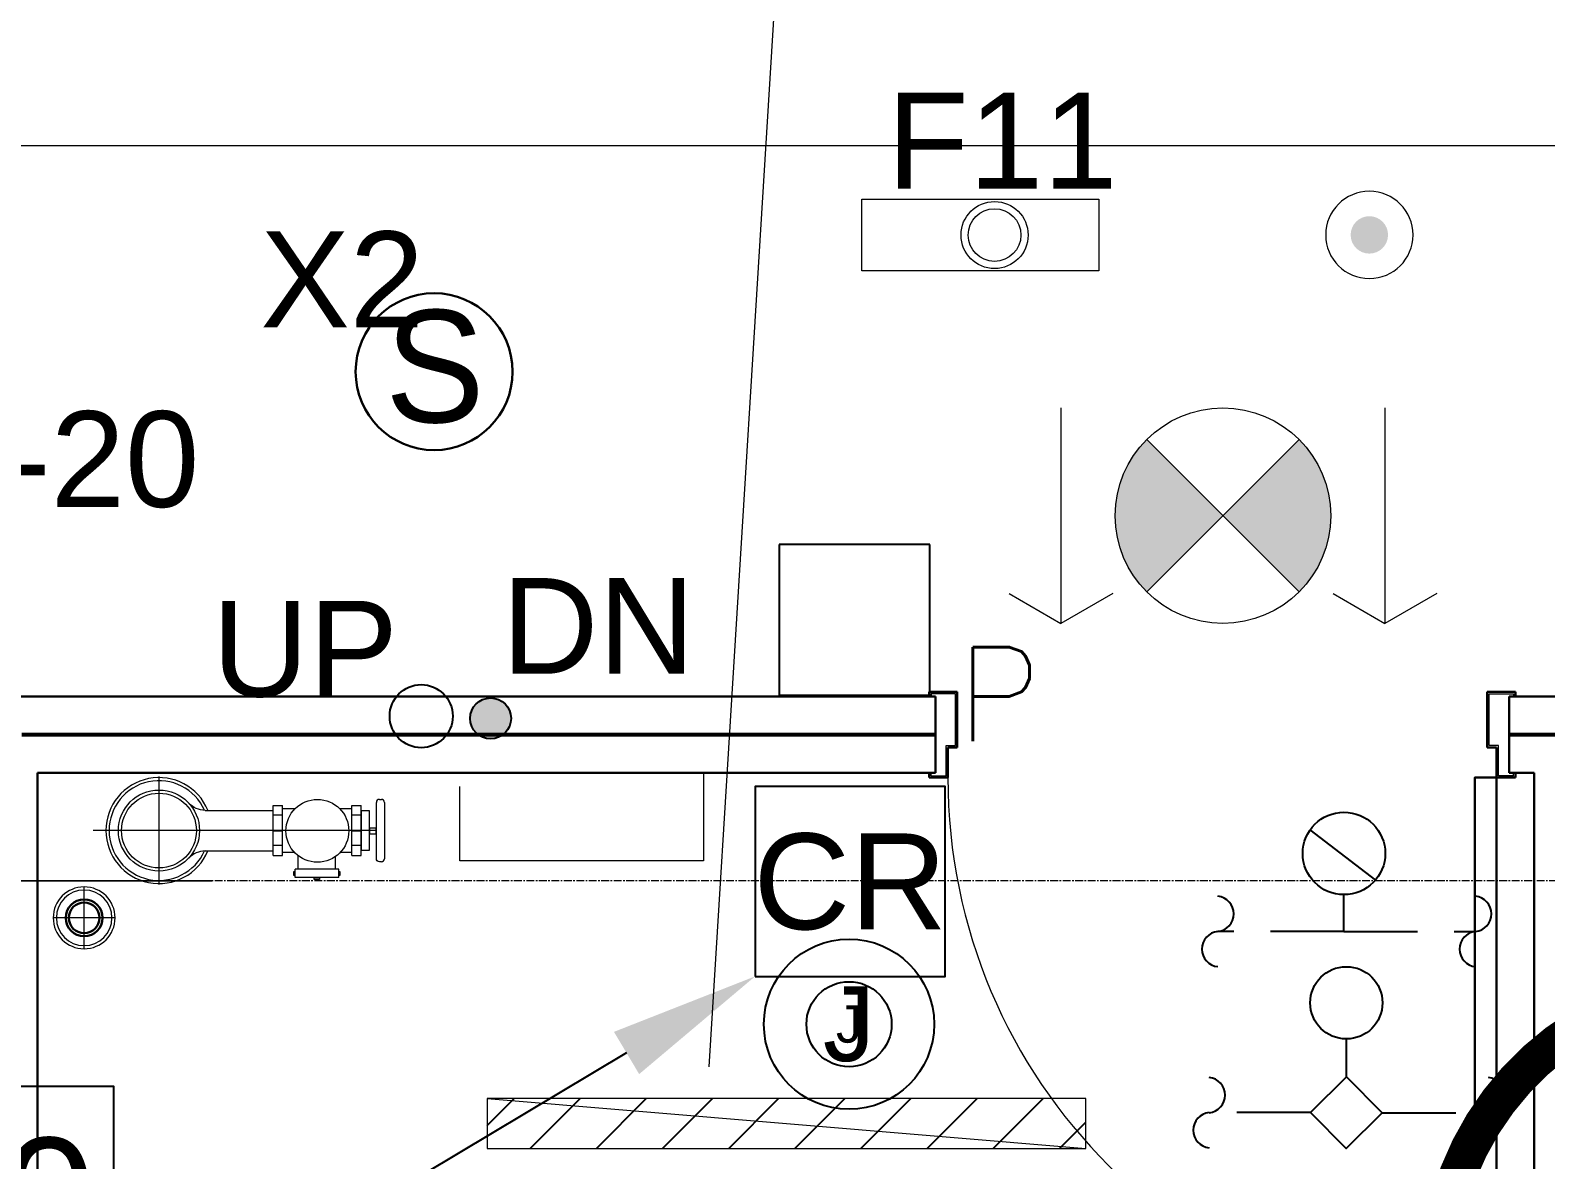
# Model space of a CAD drawing. Header units: inches. Extents: x -40190 to 0, y -3216 to 2257.
# Drawn here: x -22128.3 to -22006.8, y 998.8 to 1089.4 of the extents above; entities that cross this region are included whole.
import ezdxf
from ezdxf import colors
from ezdxf.entities.mleader import LeaderData, LeaderLine
from ezdxf.enums import TextEntityAlignment as Align
from ezdxf.math import Vec2, Vec3

# ---------------------------------------------------------------- set-up
doc = ezdxf.new("R2010")
doc.units = ezdxf.units.IN
doc.header["$LTSCALE"] = 0.5
doc.header["$MEASUREMENT"] = 0
for name, pattern in [('A113$0$CENTER', [2, 1.25, -0.25, 0.25, -0.25]), ('A113$0$DGN Style 2', [173.538547, 104.123128, -69.415419]), ('A113$0$DGN Style 4', [277.835214, 138.830838, -69.415419, 0.173539, -69.415419]), ('DASHED2', [0.375, 0.25, -0.125]), ('HIDDEN', [0.375, 0.25, -0.125])]:
    doc.linetypes.add(name, pattern=pattern)
for name, color, linetype in [('A-Detl-Iden', 3, 'Continuous'), ('A113$0$A-ANNO-IDEN', 8, 'Continuous'), ('A113$0$A-COLS-COLS13-14', 8, 'Continuous'), ('A113$0$A-DOOR', 8, 'Continuous'), ('A113$0$A-DOOR-FRAM', 8, 'Continuous'), ('A113$0$A-FLOR-SLEEVE', 8, 'Continuous'), ('A113$0$A-FLOR-SPRK', 8, 'Continuous'), ('A113$0$A-GRID-GRDP0-15', 8, 'Continuous'), ('A113$0$A-WALL-FIRE', 8, 'Continuous'), ('A113$0$A-WALL-FULL-INTR', 8, 'Continuous'), ('A613$0$A-CLNG-LITE', 3, 'Continuous'), ('A613$0$A-CLNG-PATT', 8, 'Continuous'), ('A613$0$A-CLNG-SPNK', 8, 'Continuous'), ('A613$0$br613 - E-Lite', 8, 'Continuous'), ('A613$0$br613 - Level 36', 8, 'Continuous'), ('A613$0$Level 30', 8, 'Continuous'), ('E-Anno-Keyn', 72, 'Continuous'), ('E-FIRE', 234, 'Continuous'), ('E-Lite-Emer', 13, 'Continuous'), ('E-Powr-Circ', 232, 'Continuous'), ('E-Powr-Devc', 233, 'Continuous'), ('E-Powr-Devc @ 48', 233, 'Continuous'), ('E-Powr-Devc @ 96', 233, 'Continuous'), ('E-TEXT', 6, 'Continuous'), ('G-Anno', 6, 'Continuous'), ('G-TEXT', 6, 'Continuous'), ('M-HVAC-text', 6, 'Continuous'), ('XREF', 7, 'Continuous')]:
    doc.layers.add(name, color=color, linetype=linetype)
doc.styles.add('A613$0$style-Arial', font='arial.ttf')
doc.styles.add('M08', font='arial.ttf', dxfattribs={"height": 7.68})
doc.styles.add('MAMEP ANNO', font='arial.ttf', dxfattribs={"height": 0.101562})
doc.styles.get("Standard").update_dxf_attribs({"font": 'simplex.shx'})

# ---------------------------------------------------------------- blocks, each defined once
blk = doc.blocks.new('A$C67787388')
for p, q in [((12, 15.68), (0, 15.68)), ((0, 15.68), (0, 3.68)), ((12, 3.68), (12, 15.68)), ((0, 3.68), (12, 3.68))]:
    blk.add_line(p, q)
at = {"linetype": 'Continuous', "lineweight": -3}
blk.add_text('P', height=7.5, dxfattribs=at).set_placement((17.53, 3.75), align=Align.MIDDLE)
blk = doc.blocks.new('A$C14B17B09')
at = {"layer": 'E-FIRE'}
blk.add_line((0.2607, 0.1222), (0.2607, 0.1865), dxfattribs=at)
at = {"layer": 'E-FIRE', "linetype": 'HIDDEN'}
for p, q in [((0.1996, 0.0611), (0.0271, 0.0611)), ((0.3218, 0.061), (0.5026, 0.061))]:
    blk.add_line(p, q, dxfattribs=at)
at = {"layer": 'E-FIRE'}
blk.add_lwpolyline([(0.1996, 0.0611), (0.2606, 0), (0.3218, 0.061), (0.2607, 0.1222)], close=True, dxfattribs=at)
blk.add_circle((0.2607, 0.248), 0.0615, dxfattribs=at)
for centre, start, end in [((0.0242, 0.091), 275.5484, 84.4516), ((0.4996, 0.0909), 275.5484, 84.4516), ((0.0301, 0.0312), 95.5484, 264.4516), ((0.5055, 0.0311), 95.5484, 264.4516)]:
    blk.add_arc(centre, 0.0301, start, end, dxfattribs=at)
blk = doc.blocks.new('A$C5D3D769B')
at = {"layer": 'E-FIRE'}
for p, q in [((0.184, 0.2326), (0.2952, 0.1471)), ((0.2418, 0.0598), (0.2418, 0.1224))]:
    blk.add_line(p, q, dxfattribs=at)
at = {"layer": 'E-FIRE', "linetype": 'HIDDEN'}
for q in [(0.0271, 0.0598), (0.4657, 0.0598)]:
    blk.add_line((0.2418, 0.0598), q, dxfattribs=at)
at = {"layer": 'E-FIRE'}
blk.add_circle((0.2418, 0.1927), 0.0702, dxfattribs=at)
for centre, start, end in [((0.0242, 0.0897), 275.5484, 84.4516), ((0.4628, 0.0897), 275.5484, 84.4516), ((0.0301, 0.0299), 95.5484, 264.4516), ((0.4686, 0.0299), 95.5484, 264.4516)]:
    blk.add_arc(centre, 0.0301, start, end, dxfattribs=at)
blk = doc.blocks.new('CardReader')
at = {"linetype": 'Continuous'}
blk.add_lwpolyline([(-22610.68, 1169.61), (-22595.44, 1169.61), (-22595.44, 1184.86), (-22610.68, 1184.86)], close=True, dxfattribs=at)
at = {"style": 'M08'}
blk.add_text('CR', height=7.688, dxfattribs=at).set_placement((-22603.06, 1177.24), align=Align.MIDDLE_CENTER)
blk = doc.blocks.new('Symbol-Thermostat-Anno')
at = {"color": 0, "linetype": 'ByBlock'}
blk.add_circle((0, 0), 0.0711, dxfattribs=at)
at = {"color": 0, "linetype": 'ByBlock', "style": 'MAMEP ANNO'}
blk.add_attdef('T', text='', height=0.0625, dxfattribs=at).set_placement((0, 0), align=Align.MIDDLE)
blk = doc.blocks.new('*U1257')
at = {"layer": 'E-Powr-Devc @ 48', "xscale": 48, "yscale": 48, "zscale": 48}
blk.add_blockref('Symbol-Thermostat-Anno', (-22062.62, 1009.64), dxfattribs=at).add_auto_attribs({'T': 'J'})
at = {"layer": 'E-Powr-Devc @ 96', "xscale": 96, "yscale": 96, "zscale": 96}
blk.add_blockref('Symbol-Thermostat-Anno', (-22062.62, 1009.64), dxfattribs=at).add_auto_attribs({'T': 'J'})
blk = doc.blocks.new('MLD-KeyNote')
at = {"color": 0, "linetype": 'Continuous', "transparency": 16777216}
blk.add_lwpolyline([(-0.09375, -0.09375), (0.09375, -0.09375), (0.09375, 0.09375), (-0.09375, 0.09375)], close=True, dxfattribs=at)
at = {"color": 0, "linetype": 'ByBlock', "transparency": 16777216, "style": 'MAMEP ANNO'}
blk.add_attdef('ID', text='', height=0.10156, dxfattribs=at).set_placement((0, 0), align=Align.MIDDLE_CENTER)
blk = doc.blocks.new('*U601')
at = {"layer": 'A113$0$A-FLOR-SLEEVE', "linetype": 'Continuous', "lineweight": 13, "extrusion": (0, 0, -1)}
for radius in [2.48, 2.23]:
    blk.add_circle((23.59, -4.57), radius, dxfattribs=at)
at = {"layer": 'A113$0$A-FLOR-SLEEVE', "linetype": 'Continuous', "lineweight": 13}
for radius, start, end in [(4.25, 22.4795, 337.5205), (4, 23.9695, 336.0305)]:
    blk.add_arc((-17.59, 2.43), radius, start, end, dxfattribs=at)
at = {"layer": 'A113$0$A-FLOR-SPRK', "linetype": 'A113$0$DGN Style 4', "lineweight": 0}
for p, q in [((-17.59, 6.76), (-17.59, 2.43)), ((-17.59, 2.43), (-22.87, 2.43)), ((-17.59, 2.43), (-17.59, -1.9)), ((-0.2, 2.43), (-17.59, 2.43)), ((-23.59, -7.05), (-23.59, -2.1)), ((-21.11, -4.57), (-26.06, -4.57))]:
    blk.add_line(p, q, dxfattribs=at)
at = {"layer": 'A113$0$A-FLOR-SPRK', "linetype": 'Continuous', "lineweight": 13}
for p, q in [((-13.9, 4.05), (-8.43, 4.05)), ((-8.43, 0.43), (-8.43, 4.43)), ((-8.43, 4.43), (-7.68, 4.43)), ((-8.41, 3.69), (-7.68, 3.69)), ((-7.68, 0.43), (-7.68, 4.45)), ((-6.67, 4.18), (-7.68, 4.18)), ((-2.14, 4.18), (-3.08, 4.18)), ((-2.14, 0.43), (-2.14, 4.43)), ((-2.14, 4.43), (-1.39, 4.43)), ((-2.12, 3.69), (-1.39, 3.69)), ((-1.39, 0.43), (-1.39, 4.45)), ((-8.43, 1.27), (-7.68, 1.27)), ((-8.41, 2.42), (-7.68, 2.42)), ((-8.41, 1.27), (-7.66, 1.27)), ((-2.14, 1.27), (-1.39, 1.27)), ((-2.12, 2.42), (-1.39, 2.42)), ((-2.12, 1.27), (-1.37, 1.27)), ((-13.9, 0.8), (-8.43, 0.8)), ((-8.43, 0.43), (-7.68, 0.43)), ((-6.69, 0.68), (-7.68, 0.68)), ((-6.43, -0.66), (-6.43, 0.45)), ((-3.43, -0.66), (-3.43, 0.34)), ((-2.14, 0.68), (-3.08, 0.68)), ((-2.14, 0.43), (-1.39, 0.43)), ((-3.18, -0.66), (-6.68, -0.66)), ((-6.68, -1.34), (-6.68, -0.66)), ((-3.18, -1.34), (-3.18, -0.66)), ((-3.18, -1.34), (-6.68, -1.34))]:
    blk.add_line(p, q, dxfattribs=at)
at = {"layer": 'A113$0$A-FLOR-SPRK', "linetype": 'Continuous', "lineweight": 13, "flags": 128}
for points in [[(0.09, 4.93), (0.24, 4.93)], [(-0.16, 0.17), (-0.16, 4.68)], [(0.49, 4.68), (0.49, 0.17)], [(0.24, -0.08), (0.09, -0.08)]]:
    blk.add_lwpolyline(points, dxfattribs=at)
at = {"layer": 'A113$0$A-FLOR-SPRK', "linetype": 'Continuous', "lineweight": 13}
for radius in [3.25, 3]:
    blk.add_circle((-17.59, 2.43), radius, dxfattribs=at)
at = {"layer": 'A113$0$A-FLOR-SPRK', "linetype": 'Continuous', "lineweight": 30, "extrusion": (0, 0, -1)}
for radius in [1.48, 1.23]:
    blk.add_circle((23.59, -4.57), radius, dxfattribs=at)
at = {"layer": 'A113$0$A-FLOR-SPRK', "linetype": 'Continuous', "lineweight": 13}
for centre, radius, start, end in [((0.09, 4.68), 0.25, 90, 180), ((0.24, 4.68), 0.25, 0, 90), ((-13.84, -1.07), 1.87, 91.6029, 136.2822), ((0.24, 0.17), 0.25, 270, 0)]:
    blk.add_arc(centre, radius, start, end, dxfattribs=at)
at = {"layer": 'A113$0$A-FLOR-SPRK', "linetype": 'Continuous', "lineweight": 13, "extrusion": (0, 0, -1)}
for centre, radius, start, end in [((13.84, 5.92), 1.87, 271.6029, 316.2822), ((-0.09, 0.17), 0.25, 270, 360)]:
    blk.add_arc(centre, radius, start, end, dxfattribs=at)
at = {"layer": 'A113$0$A-FLOR-SPRK', "linetype": 'Continuous', "lineweight": 13}
blk.add_ellipse((-4.89, 2.41), major_axis=(0, -2.52), ratio=0.999989, dxfattribs=at)
at = {"layer": 'A113$0$A-FLOR-SPRK', "linetype": 'A113$0$DGN Style 2', "lineweight": 0}
for points in [[(3.84, 7.05), (3.84, 7.05), (3.84, 7.05)], [(6.53, 7.05), (26.06, 7.05), (26.06, 0.01), (6.53, 0.01)]]:
    blk.add_3dface(points, dxfattribs=at)
at = {"layer": 'A113$0$A-FLOR-SPRK', "linetype": 'Continuous', "lineweight": 13}
for points in [[(-1.39, 0.86), (-0.7, 0.86), (-0.7, 4), (-1.39, 4)], [(-0.7, 2.18), (-0.17, 2.18), (-0.17, 2.62), (-0.7, 2.62)], [(-6.68, -1.15), (-6.68, -0.87), (-6.8, -0.87), (-6.8, -1.15)], [(-3.06, -1.15), (-3.06, -0.87), (-3.18, -0.87), (-3.18, -1.15)], [(-4.72, -1.34), (-4.72, -1.49), (-5.16, -1.49), (-5.16, -1.34)]]:
    blk.add_3dface(points, dxfattribs=at)
blk = doc.blocks.new('*U603')
at = {"layer": 'A113$0$A-DOOR', "linetype": 'Continuous', "lineweight": 0}
blk.add_arc((22, 18.56), 44, 180, 270, dxfattribs=at)
at = {"layer": 'A113$0$A-DOOR', "linetype": 'Continuous', "lineweight": 30}
blk.add_3dface([(22, -25.44), (20.25, -25.44), (20.25, 18.56), (22, 18.56)], dxfattribs=at)
at = {"layer": 'A113$0$A-DOOR-FRAM', "linetype": 'Continuous', "lineweight": 30}
for p, q in [((-21.25, 25.44), (-23.5, 25.44)), ((-23.5, 25.44), (-23.5, 25.06)), ((-21.25, 20.98), (-21.25, 25.44)), ((21.25, 25.44), (23.5, 25.44)), ((21.25, 20.98), (21.25, 25.44)), ((23.5, 25.44), (23.5, 25.06)), ((-22, 18.56), (-22, 20.98)), ((-22, 20.98), (-21.25, 20.98)), ((22, 20.98), (21.25, 20.98)), ((22, 18.56), (22, 20.98)), ((-23.5, 18.56), (-23.5, 18.94)), ((-23.5, 18.56), (-22, 18.56)), ((23.5, 18.56), (22, 18.56)), ((23.5, 18.56), (23.5, 18.94))]:
    blk.add_line(p, q, dxfattribs=at)
at = {"layer": 'A113$0$A-DOOR-FRAM', "linetype": 'Continuous', "lineweight": 13}
for p, q in [((-23.35, 25.06), (-23.5, 25.06)), ((-21.4, 25.29), (-23.35, 25.29)), ((-23.35, 25.29), (-23.35, 25.06)), ((-21.4, 21.13), (-21.4, 25.29)), ((21.4, 21.13), (21.4, 25.29)), ((21.4, 25.29), (23.35, 25.29)), ((23.35, 25.29), (23.35, 25.06)), ((23.35, 25.06), (23.5, 25.06)), ((-22.15, 18.71), (-22.15, 21.13)), ((-22.15, 21.13), (-21.4, 21.13)), ((22.15, 21.13), (21.4, 21.13)), ((22.15, 18.71), (22.15, 21.13)), ((-23.5, 18.94), (-23.35, 18.94)), ((-23.35, 18.71), (-23.35, 18.94)), ((-23.35, 18.71), (-22.15, 18.71)), ((23.35, 18.71), (22.15, 18.71)), ((23.5, 18.94), (23.35, 18.94)), ((23.35, 18.71), (23.35, 18.94))]:
    blk.add_line(p, q, dxfattribs=at)
blk = doc.blocks.new('A113')
at = {"layer": 'A113$0$A-ANNO-IDEN', "lineweight": 0, "flags": 128}
blk.add_lwpolyline([(-22010.0513, 1624.4036), (-22035.8022, 1624.4036), (-22073.9447, 1006.2326)], dxfattribs=at)
at = {"layer": 'A113$0$A-COLS-COLS13-14', "lineweight": 0}
for p, q in [((-22169.769, 1021.1697, -4909.5523), (-22113.769, 1021.1697, -4909.5523)), ((-22169.769, 1021.1489, -4909.5523), (-22113.769, 1021.1489, -4909.5523))]:
    blk.add_line(p, q, dxfattribs=at)
at = {"layer": 'A113$0$A-GRID-GRDP0-15', "linetype": 'A113$0$CENTER', "lineweight": 0}
blk.add_line((-23884.5631, 1021.1697), (-20452.7577, 1021.1697), dxfattribs=at)
at = {"layer": 'A113$0$A-WALL-FIRE', "lineweight": 53}
for p, q in [((-22055.7756, 1032.8572, 1992.7541), (-22129.0233, 1032.8572, 1992.7541)), ((-22004.7111, 1032.852, 1992.7541), (-22009.7736, 1032.852, 1992.7541))]:
    blk.add_line(p, q, dxfattribs=at)
at = {"layer": 'A113$0$A-WALL-FULL-INTR', "lineweight": 30}
for p, q in [((-22055.7756, 1035.9197, 1992.7541), (-22157.0317, 1035.9197, 1992.7541)), ((-22055.7756, 1035.9197, 1992.7541), (-22055.7756, 1029.7947, 1992.7541)), ((-22001.6486, 1035.9197, 1992.7541), (-22009.7736, 1035.9197, 1992.7541)), ((-22009.7736, 1035.9197, 1992.7541), (-22009.7736, 1029.7947, 1992.7541)), ((-22127.7736, 1029.7947, 1992.7541), (-22127.7736, 807.7947, 1992.7541)), ((-22055.7756, 1029.7947, 1992.7541), (-22127.7736, 1029.7947, 1992.7541)), ((-22007.7736, 1029.7947, 1992.7541), (-22009.7736, 1029.7947, 1992.7541)), ((-22007.7736, 1029.7947, 1992.7541), (-22007.7736, 807.7948, 1992.7541))]:
    blk.add_line(p, q, dxfattribs=at)
at = {"layer": 'A113$0$A-DOOR', "lineweight": 0}
blk.add_blockref('*U603', (-22032.7746, 1010.8573, 1992.7541), dxfattribs=at)
at = {"layer": 'A113$0$A-FLOR-SPRK', "lineweight": 0}
blk.add_blockref('*U601', (-22100.4385, 1022.7438, 1992.7541), dxfattribs=at)
blk = doc.blocks.new('*U974')
at = {"layer": 'A613$0$br613 - E-Lite', "linetype": 'Continuous', "lineweight": 0}
blk.add_line((-24, 2), (24, -2), dxfattribs=at)
at = {"layer": 'A613$0$br613 - E-Lite', "linetype": 'Continuous', "lineweight": 13}
blk.add_3dface([(-24, -2), (24, -2), (24, 2), (-24, 2)], dxfattribs=at)
blk = doc.blocks.new('*U977')
at = {"layer": 'A613$0$br613 - Level 36', "linetype": 'Continuous', "lineweight": 30, "extrusion": (0, 0, -1)}
for points in [[(6.11, -6.11), (0, 0), (6.11, 6.11), (6.33, 5.88), (6.56, 5.63), (6.8, 5.32), (7.04, 5.01), (7.26, 4.68), (7.44, 4.4), (7.61, 4.1), (7.77, 3.78), (8, 3.27), (8.23, 2.62), (8.36, 2.18), (8.45, 1.79), (8.55, 1.21), (8.62, 0.54), (8.64, -0.1), (8.6, -0.82), (8.5, -1.56), (8.41, -2), (8.19, -2.75), (7.91, -3.48), (7.52, -4.26), (7, -5.07), (6.56, -5.63)], [(-6.11, -6.11), (-6.33, -5.88), (-6.56, -5.63), (-6.81, -5.32), (-7.04, -5.01), (-7.26, -4.69), (-7.44, -4.4), (-7.61, -4.1), (-7.77, -3.78), (-8, -3.27), (-8.23, -2.62), (-8.36, -2.18), (-8.45, -1.79), (-8.55, -1.22), (-8.62, -0.54), (-8.64, 0.09), (-8.6, 0.82), (-8.5, 1.56), (-8.41, 1.99), (-8.19, 2.74), (-7.91, 3.48), (-7.52, 4.26), (-7, 5.07), (-6.56, 5.62), (-6.11, 6.11), (0, 0)]]:
    blk.add_hatch(color=256, dxfattribs=at).paths.add_polyline_path(points)
at = {"layer": 'A613$0$br613 - Level 36', "linetype": 'Continuous', "lineweight": 13}
for p, q in [((-12.99, 8.64), (-12.99, -8.64)), ((12.99, 8.64), (12.99, -8.64)), ((-6.11, -6.11), (6.11, 6.11)), ((6.11, -6.11), (-6.11, 6.11)), ((-17.15, -6.24), (-12.99, -8.64)), ((-8.83, -6.24), (-12.99, -8.64)), ((8.83, -6.24), (12.99, -8.64)), ((17.15, -6.24), (12.99, -8.64))]:
    blk.add_line(p, q, dxfattribs=at)
blk.add_circle((0, 0), 8.64, dxfattribs=at)
blk = doc.blocks.new('*U991')
at = {"layer": 'A613$0$A-CLNG-SPNK', "linetype": 'Continuous', "lineweight": 0, "extrusion": (0, 0, -1)}
h = blk.add_hatch(color=256, dxfattribs=at)
edge = h.paths.add_edge_path()
edge.add_arc((0, 0), 1.5, 0, 360)
blk.add_circle((0, 0), 3.5, dxfattribs=at)
blk = doc.blocks.new('*U962')
at = {"layer": 'A613$0$A-CLNG-LITE', "linetype": 'Continuous', "lineweight": 0}
for radius in [2.69, 2.11]:
    blk.add_circle((0, 0), radius, dxfattribs=at)
blk = doc.blocks.new('*U1002')
at = {"layer": 'A613$0$Level 30', "linetype": 'Continuous', "lineweight": 30}
blk.add_circle((0.01, -0.44), 6.29, dxfattribs=at)
at = {"layer": 'A613$0$Level 30', "linetype": 'Continuous', "lineweight": 30, "style": 'A613$0$style-Arial', "width": 0.95}
blk.add_text('S', height=9, dxfattribs=at).set_placement((-3.91, -4.5))
blk = doc.blocks.new('A613')
at = {"layer": 'A613$0$A-CLNG-LITE', "lineweight": 0}
blk.add_3dface([(-22042.71, 1075.93, 2679.43), (-22042.71, 1070.18, 2679.43), (-22061.71, 1070.18, 2679.43), (-22061.71, 1075.93, 2679.43)], dxfattribs=at)
at = {"layer": 'A613$0$A-CLNG-PATT', "lineweight": 13}
blk.add_line((-23354.27, 1080.24, 2679.43), (-21430.79, 1080.24, 2679.43), dxfattribs=at)
at = {"layer": 'A613$0$A-CLNG-LITE', "lineweight": 0}
blk.add_blockref('*U962', (-22051.08, 1073.05, 2679.43), dxfattribs=at)
at = {"layer": 'A613$0$A-CLNG-SPNK', "lineweight": 0}
blk.add_blockref('*U991', (-22021.03, 1073.06, 2679.43), dxfattribs=at)
at = {"layer": 'A613$0$br613 - E-Lite', "lineweight": 13}
blk.add_blockref('*U974', (-22067.77, 1001.79, 2679.43), dxfattribs=at)
at = {"layer": 'A613$0$br613 - Level 36', "lineweight": 13}
blk.add_blockref('*U977', (-22032.77, 1050.54, 2679.43), dxfattribs=at)
at = {"layer": 'A613$0$Level 30', "lineweight": 30}
blk.add_blockref('*U1002', (-22096.03, 1062.53, 2679.43), dxfattribs=at)

msp = doc.modelspace()

# ---------------------------------------------------------------- hatches: boundary and pattern name
h = msp.add_hatch(color=256)
h.dxf.hatch_style = 1
edge = h.paths.add_edge_path()
edge.add_arc((-22091.36, 1034.2), 1.64, 0, 360)
at = {"layer": 'E-Lite-Emer'}
h = msp.add_hatch(dxfattribs=at)
h.set_pattern_fill('ANSI31', color=256, scale=30)
h.set_pattern_definition([(45, (2470.7174, 2308.905), (-2.65165043, 2.65165043), [])])
h.paths.add_polyline_path([(-22091.64, 1003.68), (-22043.64, 1003.68), (-22043.64, 999.68), (-22091.64, 999.68)])

# ---------------------------------------------------------------- linework, layer by layer
msp.add_circle((-22091.36, 1034.17), 1.64)
at = {"layer": 'A-Detl-Iden', "linetype": 'DASHED2', "const_width": 3, "flags": 128}
msp.add_lwpolyline([(-21991.39, 1013), (-21437.96, 1013, -0.414214), (-21413.96, 989), (-21413.96, 727.26, -0.414214), (-21437.96, 703.26), (-21991.39, 703.26, -0.414214), (-22015.39, 727.26), (-22015.39, 989, -0.414214)], format="xyb", close=True, dxfattribs=at)
at = {"layer": 'E-Powr-Circ'}
msp.add_circle((-22096.92, 1034.35), 2.53, dxfattribs=at)

# ---------------------------------------------------------------- block references
at = {"layer": 'E-FIRE'}
for name, p, xscale, yscale, zscale in [('A$C67787388', (-22068.22, 1032.34, 0), 1.006384581770135, 1.006384581770135, 1.006384581770135), ('A$C5D3D769B', (-22034.33, 1014.26), 47.12588122427778, 47.12588122427778, 47.12588122427778), ('A$C14B17B09', (-22035.03, 999.67), 47.12588122427778, 47.12588122427778, 47.12588122427778)]:
    msp.add_blockref(name, p, dxfattribs=dict(at, xscale=xscale, yscale=yscale, zscale=zscale))
at = {"layer": 'E-Powr-Devc'}
for name, p in [('CardReader', (540.53, -156.14)), ('*U1257', (0, 0))]:
    msp.add_blockref(name, p, dxfattribs=at)

# ---------------------------------------------------------------- texts
at = {"layer": 'E-TEXT', "style": 'M08'}
for s, p in [('LPHB1-20', (-22164.2, 1051.13)), ('DN', (-22090.47, 1037.75)), ('UP', (-22113.69, 1035.92))]:
    msp.add_text(s, height=7.68, dxfattribs=at).set_placement(p)
at = {"layer": 'G-Anno', "style": 'M08'}
msp.add_text('F11', height=7.68, dxfattribs=at).set_placement((-22059.57, 1076.67, -40))
at = {"layer": 'G-TEXT', "insert": (-22109.81, 1073.23), "char_height": 7.68, "width": 33.5977, "attachment_point": 1, "style": 'M08', "bg_fill": 3, "box_fill_scale": 1.2, "bg_fill_color": 256, "bg_fill_transparency": 0}
msp.add_mtext('X2', dxfattribs=at)

# ---------------------------------------------------------------- leaders
at = {"layer": 'E-Anno-Keyn'}
ml = msp.add_multileader_block('Standard', dxfattribs=at)
ml.set_content('MLD-KeyNote', color=256, scale=96)
ml.set_attribute('ID', '18', width=0)
ml.set_leader_properties(color=256, linetype='Continuous')
ml.build(insert=Vec2(0, 0))
ml.multileader.update_dxf_attribs({"has_dogleg": 0, "text_left_attachment_type": 2, "text_right_attachment_type": 2, "dogleg_length": 3.84, "arrow_head_size": 12, "scale": 96})
ctx = ml.context
ctx.base_point, ctx.scale, ctx.char_height, ctx.arrow_head_size, ctx.landing_gap_size, ctx.plane_origin = Vec3(-23166.12, 1004.81), 96, 737.28, 12, 384, Vec3(-23254.36, 947.57)
ctx.left_attachment, ctx.right_attachment = 2, 2
notes = []
notes.append((ctx, [(0, (0, 0, 0), (0, 0), (1, 0), 1, [])]))
ctx.block.insert = Vec3(-23157.12, 1004.81)
ml = msp.add_multileader_block('Standard', dxfattribs=at)
ml.set_content('MLD-KeyNote', color=(89, 89, 89), scale=96)
ml.set_attribute('ID', '10', width=0)
ml.set_leader_properties(color=256, linetype='Continuous')
ml.build(insert=Vec2(0, 0))
ml.multileader.update_dxf_attribs({"has_dogleg": 0, "text_left_attachment_type": 2, "text_right_attachment_type": 2, "dogleg_length": 3.84, "arrow_head_size": 12, "scale": 96})
ctx = ml.context
ctx.base_point, ctx.scale, ctx.char_height, ctx.arrow_head_size, ctx.landing_gap_size, ctx.plane_origin = Vec3(-22139.57, 995.65), 96, 737.28, 12, 384, Vec3(-22075.38, 981.41)
ctx.left_attachment, ctx.right_attachment = 2, 2
notes.append((ctx, [(0, (1, 1, 0), (-21752.57, 995.65), (-1, 0), 369, [(0, [(-22070.15, 1013.48), (-22100.05, 995.65)], 0, [])])]))
ctx.block.insert = Vec3(-22130.57, 995.65)
ml = msp.add_multileader_block('Standard', dxfattribs=at)
ml.set_content('MLD-KeyNote', color=256, scale=96)
ml.set_attribute('ID', '18', width=0)
ml.set_leader_properties(color=256, linetype='Continuous')
ml.build(insert=Vec2(0, 0))
ml.multileader.update_dxf_attribs({"has_dogleg": 0, "text_left_attachment_type": 2, "text_right_attachment_type": 2, "dogleg_length": 3.84, "arrow_head_size": 12, "scale": 96})
ctx = ml.context
ctx.base_point, ctx.scale, ctx.char_height, ctx.arrow_head_size, ctx.landing_gap_size, ctx.plane_origin = Vec3(-22208.47, 994.86), 96, 737.28, 12, 384, Vec3(-22296.71, 937.63)
ctx.left_attachment, ctx.right_attachment = 2, 2
notes.append((ctx, [(0, (0, 0, 0), (0, 0), (1, 0), 1, [])]))
ctx.block.insert = Vec3(-22199.47, 994.86)
for ctx, leaders in notes:
    for number, flags, end, landing, length, lines in leaders:
        leader = LeaderData()
        leader.index, (leader.has_last_leader_line, leader.has_dogleg_vector, leader.attachment_direction) = number, flags
        leader.last_leader_point, leader.dogleg_vector, leader.dogleg_length = Vec3(end), Vec3(landing), length
        for number, points, colour, breaks in lines:
            line = LeaderLine()
            line.index, line.vertices, line.color, line.breaks = number, Vec3.list(points), colors.encode_raw_color(colour), breaks
            leader.lines.append(line)
        ctx.leaders.append(leader)

# ---------------------------------------------------------------- next in the draw order: block references
at = {"layer": 'XREF'}
for name, p in [('A113', (0.08, 0)), ('A613', (0.13, -0.11))]:
    msp.add_blockref(name, p, dxfattribs=at)

# ---------------------------------------------------------------- next in the draw order: leaders
at = {"layer": 'M-HVAC-text'}
ml = msp.add_multileader_block('Standard', dxfattribs=at)
ml.set_content('MLD-KeyNote', color=(89, 89, 89), scale=96)
ml.set_attribute('ID', '15', width=0)
ml.set_leader_properties(color=256, linetype='Continuous')
ml.build(insert=Vec2(0, 0))
ml.multileader.update_dxf_attribs({"has_dogleg": 0, "text_left_attachment_type": 2, "text_right_attachment_type": 2, "dogleg_length": 3.84, "arrow_head_size": 12, "scale": 96})
ctx = ml.context
ctx.base_point, ctx.scale, ctx.char_height, ctx.arrow_head_size, ctx.landing_gap_size, ctx.plane_origin = Vec3(-22893.34, 1357.49), 96, 737.28, 12, 384, Vec3(-22994.59, 1301.6)
ctx.left_attachment, ctx.right_attachment = 2, 2
notes = []
notes.append((ctx, [(0, (0, 0, 0), (0, 0), (1, 0), 1, [])]))
ctx.block.insert = Vec3(-22884.34, 1357.49)
ml = msp.add_multileader_block('Standard', dxfattribs=at)
ml.set_content('MLD-KeyNote', color=(89, 89, 89), scale=96)
ml.set_attribute('ID', '15', width=0)
ml.set_leader_properties(color=256, linetype='Continuous')
ml.build(insert=Vec2(0, 0))
ml.multileader.update_dxf_attribs({"has_dogleg": 0, "text_left_attachment_type": 2, "text_right_attachment_type": 2, "dogleg_length": 3.84, "arrow_head_size": 12, "scale": 96})
ctx = ml.context
ctx.base_point, ctx.scale, ctx.char_height, ctx.arrow_head_size, ctx.landing_gap_size, ctx.plane_origin = Vec3(-22532.38, 1345.4), 96, 737.28, 12, 384, Vec3(-22633.63, 1289.51)
ctx.left_attachment, ctx.right_attachment = 2, 2
notes.append((ctx, [(0, (0, 0, 0), (0, 0), (1, 0), 1, [])]))
ctx.block.insert = Vec3(-22523.38, 1345.4)
ml = msp.add_multileader_block('Standard', dxfattribs=at)
ml.set_content('MLD-KeyNote', color=(89, 89, 89), scale=96)
ml.set_attribute('ID', '15', width=0)
ml.set_leader_properties(color=256, linetype='Continuous')
ml.build(insert=Vec2(0, 0))
ml.multileader.update_dxf_attribs({"has_dogleg": 0, "text_left_attachment_type": 2, "text_right_attachment_type": 2, "dogleg_length": 3.84, "arrow_head_size": 12, "scale": 96})
ctx = ml.context
ctx.base_point, ctx.scale, ctx.char_height, ctx.arrow_head_size, ctx.landing_gap_size, ctx.plane_origin = Vec3(-22132.25, 1344.98), 96, 737.28, 12, 384, Vec3(-22233.49, 1289.09)
ctx.left_attachment, ctx.right_attachment = 2, 2
notes.append((ctx, [(0, (0, 0, 0), (0, 0), (1, 0), 1, [])]))
ctx.block.insert = Vec3(-22123.25, 1344.98)
ml = msp.add_multileader_block('Standard', dxfattribs=at)
ml.set_content('MLD-KeyNote', color=(89, 89, 89), scale=96)
ml.set_attribute('ID', '15', width=0)
ml.set_leader_properties(color=256, linetype='Continuous')
ml.build(insert=Vec2(0, 0))
ml.multileader.update_dxf_attribs({"has_dogleg": 0, "text_left_attachment_type": 2, "text_right_attachment_type": 2, "dogleg_length": 3.84, "arrow_head_size": 12, "scale": 96})
ctx = ml.context
ctx.base_point, ctx.scale, ctx.char_height, ctx.arrow_head_size, ctx.landing_gap_size, ctx.plane_origin = Vec3(-22733.75, 1113.31), 96, 737.28, 12, 384, Vec3(-22835, 1057.42)
ctx.left_attachment, ctx.right_attachment = 2, 2
notes.append((ctx, [(0, (0, 0, 0), (0, 0), (1, 0), 1, [])]))
ctx.block.insert = Vec3(-22724.75, 1113.31)
for ctx, leaders in notes:
    for number, flags, end, landing, length, lines in leaders:
        leader = LeaderData()
        leader.index, (leader.has_last_leader_line, leader.has_dogleg_vector, leader.attachment_direction) = number, flags
        leader.last_leader_point, leader.dogleg_vector, leader.dogleg_length = Vec3(end), Vec3(landing), length
        for number, points, colour, breaks in lines:
            line = LeaderLine()
            line.index, line.vertices, line.color, line.breaks = number, Vec3.list(points), colors.encode_raw_color(colour), breaks
            leader.lines.append(line)
        ctx.leaders.append(leader)

doc.saveas('drawing.dxf')
